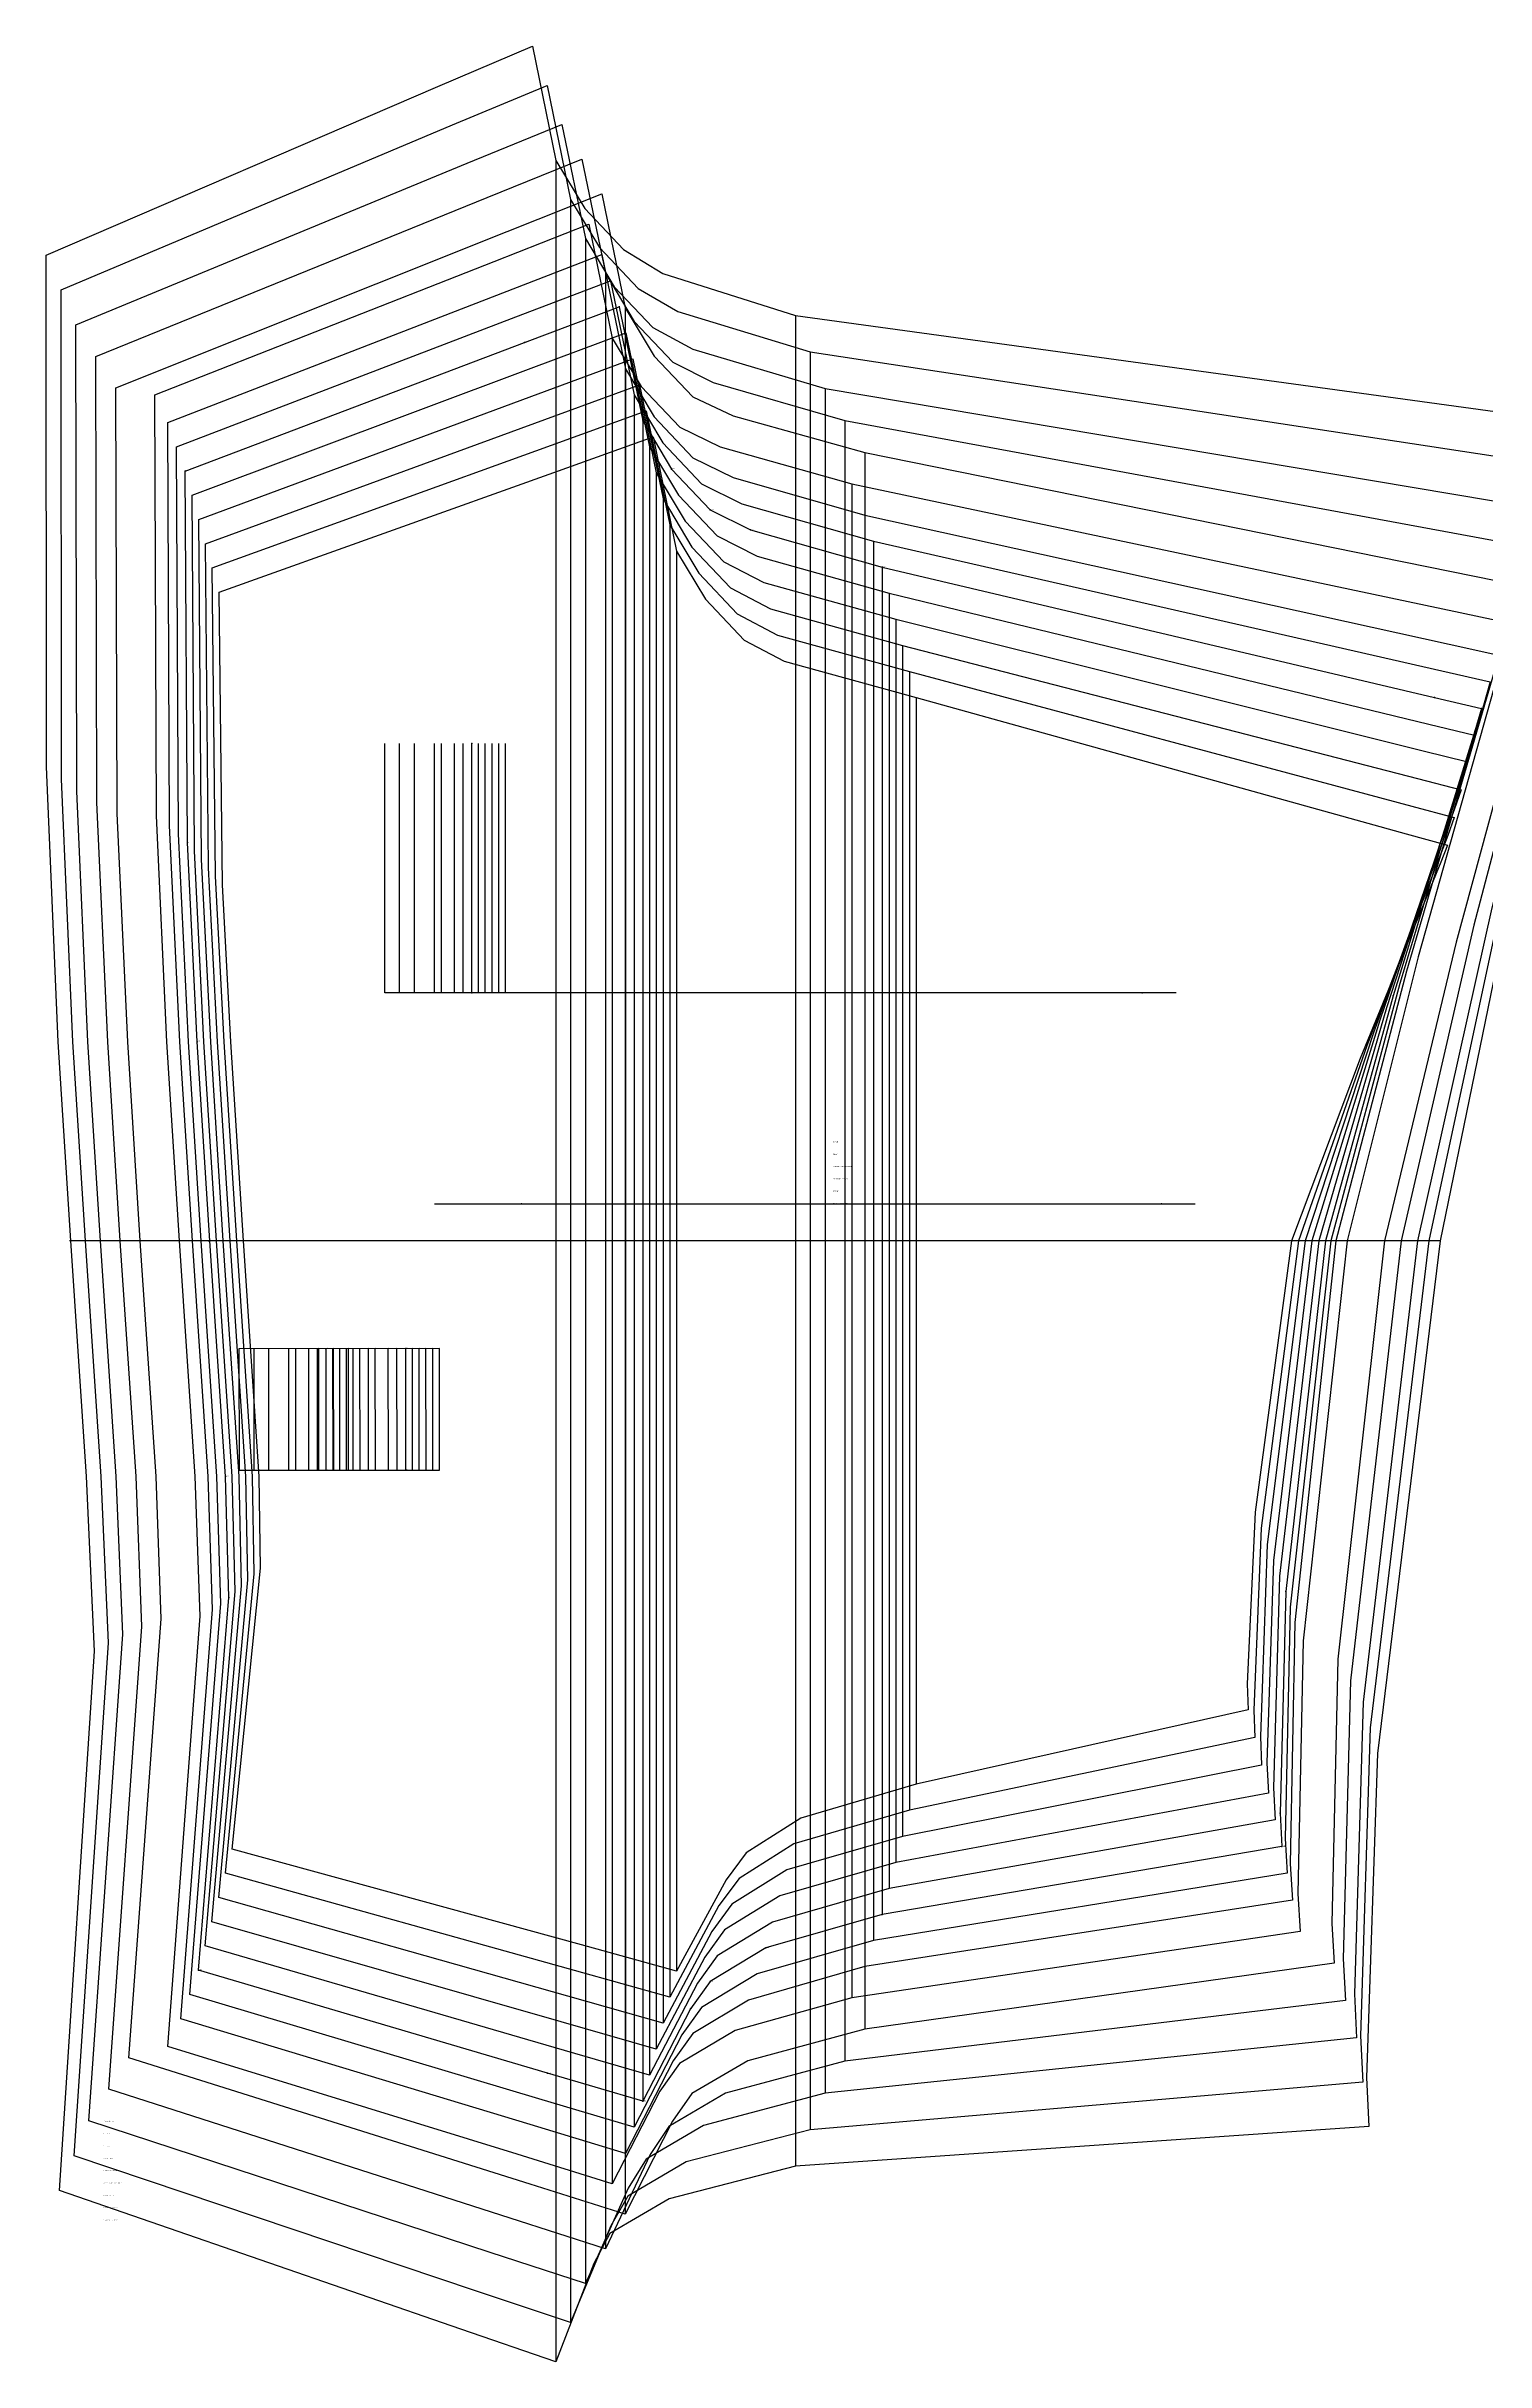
# Model space of a CAD drawing. Extents: x -17 to 2388, y -41 to 629.
# Drawn here: x -17 to 398, y -41 to 626 of the extents above; entities that cross this region are included whole.
import ezdxf

# ---------------------------------------------------------------- set-up
doc = ezdxf.new("R2010")
doc.units = 0

# ---------------------------------------------------------------- blocks, each defined once
blk = doc.blocks.new('GLX4802SLS_26')
at = {"layer": '1'}
for points in [[(33.2258, 468.9348), (130.9244, 503.8548), (158.1913, 513.6465)], [(158.1913, 513.6465), (164.9604, 480.8017), (173.2789, 466.9105), (184.4091, 455.168), (195.9306, 449.0898), (233.962, 438.6301), (375.0387, 399.3693), (386.9665, 396.0496)], [(37.0078, 106.9722), (45.113, 187.9092), (44.8158, 214.2186), (40.2845, 282.1331), (36.6548, 339.4863), (34.2113, 384.683), (33.2258, 468.9348)], [(386.9665, 396.0496), (385.0895, 391.2007), (361.8459, 334.6654), (342.0822, 282.1331), (331.564, 204.0001), (329.2831, 154.5413), (329.5498, 147.0864)], [(329.5498, 147.0864), (233.962, 125.6361), (200.7896, 115.8622), (185.0441, 105.8774), (179.2072, 98.1329), (164.9604, 71.8363)], [(164.9604, 71.8363), (137.5588, 79.3573), (37.0078, 106.9722)]]:
    blk.add_lwpolyline(points, dxfattribs=at)
at = {"layer": '5'}
blk.add_line((130.0404, 292.7427), (314.32, 292.7427), dxfattribs=at)
at = {"layer": '7'}
blk.add_line((130.0404, 292.7427), (314.32, 292.7427), dxfattribs=at)
at = {"layer": '8'}
for p, q in [((233.962, 438.6301), (233.962, 125.6361)), ((96.7055, 251.0917), (73.7058, 251.0714)), ((73.7058, 251.0664), (73.7362, 216.0651)), ((96.736, 216.0855), (96.7055, 251.0867)), ((73.7388, 216.0702), (96.7385, 216.0906))]:
    blk.add_line(p, q, dxfattribs=at)
for points in [[(164.9604, 480.8017), (164.9604, 282.1331), (164.9604, 71.8363)], [(308.8209, 353.5223), (115.725, 353.5223), (115.725, 425.351)], [(342.0822, 282.1331), (233.962, 282.1331), (39.906, 282.1331)]]:
    blk.add_lwpolyline(points, dxfattribs=at)
at = {"layer": '1'}
for s, p in [('SIZE: 26', (210.0961, 296.2961)), ('Piece Name: GLX4802SLS', (210.0961, 292.7401))]:
    blk.add_text(s, height=0.25, dxfattribs=at).set_placement(p)
blk = doc.blocks.new('GLX4802SLS_28')
at = {"layer": '1'}
for points in [[(31.2751, 475.9148), (128.9762, 511.2436), (156.2431, 521.1471)], [(156.2431, 521.1471), (163.0122, 488.3023), (171.3307, 474.4111), (182.461, 462.6687), (193.9824, 456.5904), (232.0138, 446.1307), (376.6846, 407.3272), (388.9172, 404.0505)], [(35.0571, 99.9922), (43.3045, 186.2074), (42.8651, 214.2186), (38.3337, 282.1331), (34.7041, 339.4863), (32.192, 387.1214), (31.2751, 475.9148)], [(388.9172, 404.0505), (387.0402, 398.8613), (363.7382, 338.3306), (344.0329, 282.1331), (333.3217, 199.3519), (331.1754, 146.9771), (331.5005, 139.0854)], [(331.5005, 139.0854), (232.0138, 118.1355), (198.7525, 108.4377), (182.9664, 98.4758), (177.1651, 90.7009), (163.0122, 64.3357)], [(163.0122, 64.3357), (135.6106, 71.9684), (35.0571, 99.9922)]]:
    blk.add_lwpolyline(points, dxfattribs=at)
at = {"layer": '5'}
blk.add_line((128.0897, 292.7427), (312.3718, 292.7427), dxfattribs=at)
at = {"layer": '7'}
blk.add_line((128.0897, 292.7427), (312.3718, 292.7427), dxfattribs=at)
at = {"layer": '8'}
for p, q in [((232.0138, 446.1307), (232.0138, 118.1355)), ((94.7548, 251.0917), (71.755, 251.0714)), ((71.755, 251.0664), (71.7855, 216.0651)), ((94.7852, 216.0855), (94.7548, 251.0867)), ((71.7881, 216.0702), (94.7903, 216.0906))]:
    blk.add_line(p, q, dxfattribs=at)
for points in [[(163.0122, 488.3023), (163.0122, 282.1331), (163.0122, 64.3357)], [(306.8727, 353.5223), (113.7743, 353.5223), (113.7743, 425.351)], [(344.0329, 282.1331), (232.0138, 282.1331), (37.9553, 282.1331)]]:
    blk.add_lwpolyline(points, dxfattribs=at)
at = {"layer": '1'}
for s, p in [('SIZE: 28', (210.0961, 296.2961)), ('Piece Name: GLX4802SLS', (210.0961, 292.7401))]:
    blk.add_text(s, height=0.25, dxfattribs=at).set_placement(p)
blk = doc.blocks.new('GLX4802SLS_30')
at = {"layer": '1'}
for points in [[(29.3269, 482.8947), (127.0255, 518.6833), (154.2924, 528.6452)], [(154.2924, 528.6452), (161.0615, 495.803), (169.38, 481.9117), (180.5102, 470.1693), (192.0444, 464.1673), (230.0631, 453.6314), (378.328, 415.2926), (390.8654, 412.049)], [(33.109, 93.0098), (41.4986, 184.5057), (40.9169, 214.2186), (36.3856, 282.1331), (32.7559, 339.4863), (30.1778, 389.5598), (29.3269, 482.8947)], [(390.8654, 412.049), (388.9909, 406.522), (365.6305, 341.9984), (345.9811, 282.1331), (335.0768, 194.7038), (333.0702, 139.4105), (333.4487, 131.0818)], [(333.4487, 131.0818), (230.0631, 110.6323), (196.7231, 100.9524), (180.8912, 91.0717), (175.1178, 83.2638), (161.0615, 56.8325)], [(161.0615, 56.8325), (133.6599, 64.5567), (33.109, 93.0098)]]:
    blk.add_lwpolyline(points, dxfattribs=at)
at = {"layer": '5'}
blk.add_line((126.1415, 292.7427), (310.4211, 292.7427), dxfattribs=at)
at = {"layer": '7'}
blk.add_line((126.1415, 292.7427), (310.4211, 292.7427), dxfattribs=at)
at = {"layer": '8'}
for p, q in [((230.0631, 453.6314), (230.0631, 110.6323)), ((92.8066, 251.0892), (69.8069, 251.0689)), ((69.8069, 251.0664), (69.8374, 216.0626)), ((92.8371, 216.0829), (92.8066, 251.0841)), ((69.8399, 216.0702), (92.8396, 216.088))]:
    blk.add_line(p, q, dxfattribs=at)
for points in [[(161.0615, 495.803), (161.0615, 282.1331), (161.0615, 56.8325)], [(304.922, 353.5223), (111.8261, 353.5223), (111.8261, 425.351)], [(345.9811, 282.1331), (230.0631, 282.1331), (36.0071, 282.1331)]]:
    blk.add_lwpolyline(points, dxfattribs=at)
at = {"layer": '1'}
for s, p in [('SIZE: 30', (210.0961, 296.2936)), ('Piece Name: GLX4802SLS', (210.0961, 292.7376))]:
    blk.add_text(s, height=0.25, dxfattribs=at).set_placement(p)
blk = doc.blocks.new('GLX4802SLS_32')
at = {"layer": '1'}
for points in [[(27.3762, 489.8746), (125.0747, 526.0645), (152.3416, 536.1483)], [(152.3416, 536.1483), (159.1107, 503.3036), (167.4292, 489.4123), (178.5595, 477.6699), (190.1063, 471.7492), (228.1124, 461.132), (379.9739, 423.2555), (392.8161, 420.0526)], [(31.1582, 86.0298), (39.6926, 182.8039), (38.9662, 214.2186), (34.4348, 282.1331), (30.8052, 339.4863), (28.1585, 391.9957), (27.3762, 489.8746)], [(392.8161, 420.0526), (390.9441, 414.1826), (367.5228, 345.6661), (347.9293, 282.1331), (336.8371, 190.0556), (334.9626, 131.8464), (335.3994, 123.0808)], [(335.3994, 123.0808), (228.1124, 103.1317), (194.6936, 93.467), (178.8135, 83.6676), (173.0731, 75.8292), (159.1107, 49.3319)], [(159.1107, 49.3319), (131.7092, 57.1754), (31.1582, 86.0298)]]:
    blk.add_lwpolyline(points, dxfattribs=at)
at = {"layer": '5'}
blk.add_line((124.1908, 292.7427), (308.4704, 292.7427), dxfattribs=at)
at = {"layer": '7'}
blk.add_line((124.1908, 292.7427), (308.4704, 292.7427), dxfattribs=at)
at = {"layer": '8'}
for p, q in [((228.1124, 461.132), (228.1124, 103.1317)), ((90.8559, 251.0892), (67.8562, 251.0689)), ((67.8562, 251.0664), (67.8866, 216.0626)), ((90.8863, 216.0829), (90.8559, 251.0841)), ((67.8892, 216.0702), (90.8889, 216.088))]:
    blk.add_line(p, q, dxfattribs=at)
for points in [[(159.1107, 503.3036), (159.1107, 282.1331), (159.1107, 49.3319)], [(302.9713, 353.5223), (109.8754, 353.5223), (109.8754, 425.351)], [(347.9293, 282.1331), (228.1124, 282.1331), (34.0564, 282.1331)]]:
    blk.add_lwpolyline(points, dxfattribs=at)
at = {"layer": '1'}
for s, p in [('SIZE: 32', (210.0961, 296.2961)), ('Piece Name: GLX4802SLS', (210.0961, 292.7401))]:
    blk.add_text(s, height=0.25, dxfattribs=at).set_placement(p)
blk = doc.blocks.new('GLX4802SLS_34')
at = {"layer": '1'}
for points in [[(25.428, 496.8545), (123.1265, 533.4458), (150.3935, 543.649)], [(150.3935, 543.649), (157.1626, 510.8042), (165.4811, 496.913), (176.6113, 485.1705), (188.1709, 479.3311), (226.1642, 468.6326), (381.6198, 430.939), (394.7643, 427.7513)], [(29.21, 79.0525), (37.8867, 181.102), (37.018, 214.2186), (32.4866, 282.1331), (28.857, 339.4863), (26.1443, 394.4366), (25.428, 496.8545)], [(394.7643, 427.7513), (392.8949, 421.5562), (369.4176, 349.1942), (349.88, 282.1331), (338.5998, 185.5877), (336.8599, 124.5693), (337.3476, 115.3846)], [(337.3476, 115.3846), (226.1642, 95.6336), (192.5879, 85.9486), (176.6317, 76.2077), (170.9573, 68.354), (157.1626, 41.8338)], [(157.1626, 41.8338), (129.761, 49.7968), (29.21, 79.0525)]]:
    blk.add_lwpolyline(points, dxfattribs=at)
at = {"layer": '5'}
blk.add_line((122.2426, 292.7427), (306.5222, 292.7427), dxfattribs=at)
at = {"layer": '7'}
blk.add_line((122.2426, 292.7427), (306.5222, 292.7427), dxfattribs=at)
at = {"layer": '8'}
for p, q in [((226.1642, 468.6326), (226.1642, 95.6336)), ((88.9077, 251.0917), (65.908, 251.0714)), ((65.908, 251.0664), (65.9385, 216.0651)), ((88.9381, 216.0855), (88.9077, 251.0867)), ((65.941, 216.0702), (88.9407, 216.0906))]:
    blk.add_line(p, q, dxfattribs=at)
for points in [[(157.1626, 510.8042), (157.1626, 282.1331), (157.1626, 41.8338)], [(301.0231, 353.5223), (107.9272, 353.5223), (107.9272, 425.351)], [(349.88, 282.1331), (226.1642, 282.1331), (32.1082, 282.1331)]]:
    blk.add_lwpolyline(points, dxfattribs=at)
at = {"layer": '1'}
for s, p in [('SIZE: 34', (210.0961, 296.2961)), ('Piece Name: GLX4802SLS', (210.0961, 292.7401))]:
    blk.add_text(s, height=0.25, dxfattribs=at).set_placement(p)
blk = doc.blocks.new('GLX4802SLS_36')
at = {"layer": '1'}
for points in [[(23.4773, 503.8345), (121.1758, 540.827), (148.4453, 551.1496)], [(148.4453, 551.1496), (155.2118, 518.3048), (163.5303, 504.4136), (174.6632, 492.6712), (186.2354, 486.913), (224.2135, 476.1332), (383.2683, 438.6225), (396.715, 435.45)], [(27.2593, 72.0726), (36.0808, 179.4028), (35.0673, 214.2186), (30.5359, 282.1331), (26.9063, 339.4863), (24.1275, 396.8776), (23.4773, 503.8345)], [(396.715, 435.45), (394.8481, 428.9298), (371.315, 352.7248), (351.8307, 282.1331), (340.3677, 181.1173), (338.7573, 117.2922), (339.2983, 107.6859)], [(339.2983, 107.6859), (224.2135, 88.133), (190.6347, 78.5038), (174.6632, 68.862), (168.9888, 60.9651), (155.2118, 34.3332)], [(155.2118, 34.3332), (127.8103, 42.4155), (27.2593, 72.0726)]]:
    blk.add_lwpolyline(points, dxfattribs=at)
at = {"layer": '2'}
for p in [(148.4453, 551.1496), (148.4453, 551.1496), (155.2118, 518.3048), (23.4773, 503.8345), (23.4773, 503.8345), (224.2135, 476.1332), (224.2135, 476.1332), (396.715, 435.45), (396.715, 435.45), (394.8481, 428.9298), (105.9765, 425.351), (105.9765, 353.5223), (299.0749, 353.5223), (120.2919, 292.7427), (304.574, 292.7427), (30.1575, 282.1331), (351.8307, 282.1331), (63.9573, 251.0714), (63.9573, 251.0664), (86.957, 251.0917), (86.957, 251.0867), (63.9877, 216.0651), (63.9903, 216.0702), (86.9874, 216.0855), (86.99, 216.0906), (338.7573, 117.2922), (339.2983, 107.6859), (339.2983, 107.6859), (224.2135, 88.133), (224.2135, 88.133), (27.2593, 72.0726), (27.2593, 72.0726), (155.2118, 34.3332), (155.2118, 34.3332), (155.2118, 34.3332)]:
    blk.add_point(p, dxfattribs=at)
at = {"layer": '3'}
for p in [(121.1758, 540.827), (155.2118, 518.3048), (163.5303, 504.4136), (174.6632, 492.6712), (186.2354, 486.913), (383.2683, 438.6225), (24.1275, 396.8776), (371.315, 352.7248), (26.9063, 339.4863), (30.5359, 282.1331), (155.2118, 282.1331), (224.2135, 282.1331), (351.8307, 282.1331), (35.0673, 214.2186), (340.3677, 181.1173), (36.0808, 179.4028), (190.6347, 78.5038), (174.6632, 68.862), (168.9888, 60.9651), (127.8103, 42.4155)]:
    blk.add_point(p, dxfattribs=at)
at = {"layer": '4'}
blk.add_point((351.8307, 282.1331, -3.998), dxfattribs=at)
at = {"layer": '5'}
blk.add_line((120.2919, 292.7427), (304.574, 292.7427), dxfattribs=at)
at = {"layer": '7'}
blk.add_line((120.2919, 292.7427), (304.574, 292.7427), dxfattribs=at)
at = {"layer": '8'}
for p, q in [((224.2135, 476.1332), (224.2135, 88.133)), ((86.957, 251.0917), (63.9573, 251.0714)), ((63.9573, 251.0664), (63.9877, 216.0651)), ((86.9874, 216.0855), (86.957, 251.0867)), ((63.9903, 216.0702), (86.99, 216.0906))]:
    blk.add_line(p, q, dxfattribs=at)
for points in [[(155.2118, 518.3048), (155.2118, 282.1331), (155.2118, 34.3332)], [(299.0749, 353.5223), (105.9765, 353.5223), (105.9765, 425.351)], [(351.8307, 282.1331), (224.2135, 282.1331), (30.1575, 282.1331)]]:
    blk.add_lwpolyline(points, dxfattribs=at)
at = {"layer": '1'}
for s, p in [('SIZE: 36', (210.0961, 310.5201)), ('Fabric: 1', (210.0961, 306.9641)), ('ANNOTATION: 2X FABRIC', (210.0961, 299.8521)), ('CATEGORY: TIGHT LEG SHORT', (210.0961, 303.4081)), ('Quantity: 2', (210.0961, 296.2961)), ('Piece Name: GLX4802SLS', (210.0961, 292.7401))]:
    blk.add_text(s, height=0.25, dxfattribs=at).set_placement(p)
at = {"layer": '2'}
for s, p in [('# 509', (148.4453, 551.1496)), ('# 509', (148.4453, 551.1496)), ('# 509', (155.2118, 518.3048)), ('# 551', (23.4773, 503.8345)), ('# 551', (23.4773, 503.8345)), ('# 757', (224.2135, 476.1332)), ('# 757', (224.2135, 476.1332)), ('# 537', (396.715, 435.45)), ('# 537', (396.715, 435.45)), ('# 556', (30.1575, 282.1331)), ('# 538', (351.8307, 282.1331)), ('# 0', (63.9573, 251.0714)), ('# 0', (63.9573, 251.0664)), ('# 0', (86.957, 251.0917)), ('# 0', (86.957, 251.0867)), ('# 0', (63.9877, 216.0651)), ('# 0', (63.9903, 216.0702)), ('# 0', (86.9874, 216.0855)), ('# 0', (86.99, 216.0906)), ('# 539', (339.2983, 107.6859)), ('# 539', (339.2983, 107.6859)), ('# 758', (224.2135, 88.133)), ('# 758', (224.2135, 88.133)), ('# 544', (27.2593, 72.0726)), ('# 543', (155.2118, 34.3332)), ('# 543', (155.2118, 34.3332)), ('# 543', (155.2118, 34.3332))]:
    blk.add_text(s, height=0.25, dxfattribs=at).set_placement(p)
at = {"layer": '3'}
for s, p in [('# 558', (121.1758, 540.827)), ('# 509', (163.5303, 504.4136)), ('# 509', (174.6632, 492.6712)), ('# 554', (186.2354, 486.913)), ('# 556', (26.9063, 339.4863)), ('# 556', (30.5359, 282.1331)), ('# 0', (155.2118, 282.1331)), ('# 0', (224.2135, 282.1331)), ('# 538', (351.8307, 282.1331)), ('# 556', (35.0673, 214.2186)), ('# 555', (190.6347, 78.5038)), ('# 542', (174.6632, 68.862)), ('# 755', (168.9888, 60.9651)), ('# 557', (127.8103, 42.4155))]:
    blk.add_text(s, height=0.25, dxfattribs=at).set_placement(p)
at = {"layer": '8'}
for s, p in [('NM', (155.2118, 518.3048)), ('NM', (224.2135, 476.1332)), ('B', (299.0749, 353.5223)), ('NM', (351.8307, 282.1331)), ('NM', (63.9573, 251.0664)), ('NM', (86.957, 251.0917)), ('NM', (63.9903, 216.0702)), ('NM', (86.9874, 216.0855))]:
    blk.add_text(s, height=0.25, dxfattribs=at).set_placement(p)
blk = doc.blocks.new('GLX4802SLS_38')
at = {"layer": '1'}
for points in [[(20.9779, 510.8118), (118.6765, 548.2083), (145.9434, 558.6502)], [(145.9434, 558.6502), (152.7125, 525.8054), (161.031, 511.9117), (172.1613, 500.1718), (183.7335, 494.411), (221.7141, 483.6338), (385.3765, 446.3009), (399.2144, 443.1488)], [(24.76, 65.0799), (33.7236, 177.6959), (32.5679, 214.2186), (28.0366, 282.1331), (24.4069, 339.4863), (21.5596, 399.3134), (20.9779, 510.8118)], [(399.2144, 443.1488), (397.3069, 436.2984), (373.2175, 356.2604), (353.3293, 282.1331), (341.6809, 176.6418), (340.2, 110.01), (340.7969, 99.9846)], [(340.7969, 99.9846), (221.7141, 80.6298), (188.1353, 71.0007), (172.1613, 61.3588), (166.4894, 53.462), (152.7125, 26.8301)], [(152.7125, 26.8301), (125.311, 35.0317), (24.76, 65.0799)]]:
    blk.add_lwpolyline(points, dxfattribs=at)
at = {"layer": '5'}
blk.add_line((117.7926, 292.7427), (302.0721, 292.7427), dxfattribs=at)
at = {"layer": '7'}
blk.add_line((117.7926, 292.7427), (302.0721, 292.7427), dxfattribs=at)
at = {"layer": '8'}
for p, q in [((221.7141, 483.6338), (221.7141, 80.6298)), ((84.4576, 251.0892), (61.4579, 251.0689)), ((61.4579, 251.0664), (61.4884, 216.0626)), ((84.4881, 216.0829), (84.4576, 251.0841)), ((61.4909, 216.0702), (84.4906, 216.088))]:
    blk.add_line(p, q, dxfattribs=at)
for points in [[(152.7125, 525.8054), (152.7125, 282.1331), (152.7125, 26.8301)], [(296.573, 353.5223), (103.4771, 353.5223), (103.4771, 425.351)], [(353.3293, 282.1331), (221.7141, 282.1331), (27.6581, 282.1331)]]:
    blk.add_lwpolyline(points, dxfattribs=at)
at = {"layer": '1'}
for s, p in [('SIZE: 38', (210.0961, 296.2961)), ('Piece Name: GLX4802SLS', (210.0961, 292.7401))]:
    blk.add_text(s, height=0.25, dxfattribs=at).set_placement(p)
blk = doc.blocks.new('GLX4802SLS_40')
at = {"layer": '1'}
for points in [[(18.476, 517.7943), (116.1771, 555.5895), (143.444, 566.1508)], [(143.444, 566.1508), (150.2131, 533.3061), (158.5316, 519.4148), (169.6619, 507.6724), (181.2494, 501.993), (219.2148, 491.1345), (387.4898, 453.9869), (401.7163, 450.8475)], [(22.2581, 58.1026), (31.364, 175.9966), (30.066, 214.2186), (25.5347, 282.1331), (21.905, 339.4863), (18.9916, 401.7544), (18.476, 517.7943)], [(401.7163, 450.8475), (399.7681, 443.672), (375.1225, 359.7961), (354.8304, 282.1331), (342.9966, 172.1739), (341.6478, 102.7329), (342.2981, 92.2884)], [(342.2981, 92.2884), (219.2148, 73.1317), (185.6436, 63.4442), (169.6619, 53.8608), (163.9901, 45.9639), (150.2131, 19.332)], [(150.2131, 19.332), (122.8116, 27.653), (22.2581, 58.1026)]]:
    blk.add_lwpolyline(points, dxfattribs=at)
at = {"layer": '5'}
blk.add_line((115.2907, 292.7427), (299.5727, 292.7427), dxfattribs=at)
at = {"layer": '7'}
blk.add_line((115.2907, 292.7427), (299.5727, 292.7427), dxfattribs=at)
at = {"layer": '8'}
for p, q in [((219.2148, 491.1345), (219.2148, 73.1317)), ((81.9557, 251.0917), (58.9585, 251.0714)), ((58.9585, 251.0664), (58.9865, 216.0651)), ((81.9862, 216.0855), (81.9557, 251.0867)), ((58.9915, 216.0702), (81.9912, 216.0906))]:
    blk.add_line(p, q, dxfattribs=at)
for points in [[(150.2131, 533.3061), (150.2131, 282.1331), (150.2131, 19.332)], [(294.0736, 353.5223), (100.9752, 353.5223), (100.9752, 425.351)], [(354.8304, 282.1331), (219.2148, 282.1331), (25.1562, 282.1331)]]:
    blk.add_lwpolyline(points, dxfattribs=at)
at = {"layer": '1'}
for s, p in [('SIZE: 40', (210.0961, 296.2961)), ('Piece Name: GLX4802SLS', (210.0961, 292.7401))]:
    blk.add_text(s, height=0.25, dxfattribs=at).set_placement(p)
blk = doc.blocks.new('GLX4802SLS_42')
at = {"layer": '1'}
for points in [[(14.727, 525.7648), (112.4255, 564.2102), (139.6924, 574.9011)], [(139.6924, 574.9011), (146.4615, 542.0564), (154.78, 528.1651), (165.9103, 516.4227), (177.513, 510.8423), (215.4632, 500.1337), (390.652, 463.0802), (405.4653, 459.9483)], [(18.509, 50.132), (27.78, 174.0536), (26.317, 214.2186), (21.7856, 282.1331), (18.156, 339.4863), (15.1639, 404.5382), (14.727, 525.7648)], [(405.4653, 459.9483), (403.4968, 452.3868), (378.5363, 363.9694), (358.0791, 282.1331), (345.4451, 166.9111), (343.8856, 94.1375), (344.546, 83.1876)], [(344.546, 83.1876), (215.4632, 64.1325), (181.8056, 54.6964), (165.7681, 45.207), (160.1318, 37.2771), (146.4615, 10.5817)], [(146.4615, 10.5817), (119.06, 19.0831), (18.509, 50.132)]]:
    blk.add_lwpolyline(points, dxfattribs=at)
at = {"layer": '5'}
blk.add_line((111.5416, 292.7427), (295.8211, 292.7427), dxfattribs=at)
at = {"layer": '7'}
blk.add_line((111.5416, 292.7427), (295.8211, 292.7427), dxfattribs=at)
at = {"layer": '8'}
for p, q in [((215.4632, 500.1337), (215.4632, 64.1325)), ((78.2066, 251.0917), (55.2069, 251.0714)), ((55.2069, 251.0664), (55.2374, 216.0651)), ((78.2371, 216.0855), (78.2066, 251.0867)), ((55.24, 216.0702), (78.2397, 216.0906))]:
    blk.add_line(p, q, dxfattribs=at)
for points in [[(146.4615, 542.0564), (146.4615, 282.1331), (146.4615, 10.5817)], [(290.322, 353.5223), (97.2262, 353.5223), (97.2262, 425.351)], [(358.0791, 282.1331), (215.4632, 282.1331), (21.4072, 282.1331)]]:
    blk.add_lwpolyline(points, dxfattribs=at)
at = {"layer": '1'}
for s, p in [('SIZE: 42', (210.0961, 296.2961)), ('Piece Name: GLX4802SLS', (210.0961, 292.7401))]:
    blk.add_text(s, height=0.25, dxfattribs=at).set_placement(p)
blk = doc.blocks.new('GLX4802SLS_44')
at = {"layer": '1'}
for points in [[(3.4748, 527.7714), (116.1746, 572.8107), (143.4415, 583.6514)], [(143.4415, 583.6514), (150.2106, 550.8067), (158.5291, 536.9154), (169.6593, 525.173), (181.2799, 519.6942), (219.2122, 509.1329), (401.32, 472.1734), (416.7175, 469.0492)], [(7.2568, 46.8859), (16.5939, 173.2611), (15.0648, 214.2186), (10.5334, 282.1331), (6.9038, 339.4863), (3.8939, 405.2393), (3.4748, 527.7714)], [(416.7175, 469.0492), (414.7287, 461.1015), (389.4481, 368.1451), (368.8309, 282.1331), (355.3968, 161.6507), (353.6265, 85.5396), (354.297, 74.0868)], [(354.297, 74.0868), (219.2122, 55.1333), (185.4658, 45.9487), (169.3749, 36.5532), (163.7767, 28.5928), (150.2106, 1.8314)], [(150.2106, 1.8314), (122.8091, 10.4623), (7.2568, 46.8859)]]:
    blk.add_lwpolyline(points, dxfattribs=at)
at = {"layer": '5'}
blk.add_line((115.2907, 292.7427), (299.5702, 292.7427), dxfattribs=at)
at = {"layer": '7'}
blk.add_line((115.2907, 292.7427), (299.5702, 292.7427), dxfattribs=at)
at = {"layer": '8'}
for p, q in [((219.2122, 509.1329), (219.2122, 55.1333)), ((81.9557, 251.0917), (58.956, 251.0714)), ((58.956, 251.0664), (58.9865, 216.0651)), ((81.9862, 216.0855), (81.9557, 251.0867)), ((58.989, 216.0702), (81.9887, 216.0906))]:
    blk.add_line(p, q, dxfattribs=at)
for points in [[(150.2106, 550.8067), (150.2106, 282.1331), (150.2106, 1.8314)], [(294.0711, 353.5223), (100.9752, 353.5223), (100.9752, 425.351)], [(368.8309, 282.1331), (219.2122, 282.1331), (10.155, 282.1331)]]:
    blk.add_lwpolyline(points, dxfattribs=at)
at = {"layer": '1'}
for s, p in [('SIZE: 44', (210.0961, 296.2961)), ('Piece Name: GLX4802SLS', (210.0961, 292.7401))]:
    blk.add_text(s, height=0.25, dxfattribs=at).set_placement(p)
blk = doc.blocks.new('GLX4802SLS_46')
at = {"layer": '1'}
for points in [[(-2.2759, 536.8595), (110.424, 582.6481), (137.6909, 593.6514)], [(137.6909, 593.6514), (144.46, 560.8066), (152.7785, 546.9129), (163.9088, 535.173), (175.4632, 529.2903), (213.4616, 518.381), (406.174, 482.8032), (422.4681, 479.7959)], [(1.5063, 37.7876), (11.0287, 171.0411), (9.3142, 214.2186), (4.7829, 282.1331), (1.1532, 339.4863), (-1.9457, 408.4143), (-2.2759, 536.8595)], [(422.4681, 479.7959), (420.4386, 471.391), (394.5814, 373.0778), (373.5807, 282.1331), (359.0163, 155.4404), (356.8802, 75.3847), (357.5457, 63.3349)], [(357.5457, 63.3349), (213.4616, 45.8801), (179.0904, 36.6649), (162.7709, 27.1095), (157.3962, 18.9713), (144.46, -8.1712)], [(144.46, -8.1712), (117.0585, 0.63), (1.5063, 37.7876)]]:
    blk.add_lwpolyline(points, dxfattribs=at)
at = {"layer": '5'}
blk.add_line((109.5401, 292.7427), (293.8196, 292.7427), dxfattribs=at)
at = {"layer": '7'}
blk.add_line((109.5401, 292.7427), (293.8196, 292.7427), dxfattribs=at)
at = {"layer": '8'}
for p, q in [((213.4616, 518.381), (213.4616, 45.8801)), ((76.2051, 251.0892), (53.2054, 251.0689)), ((53.2054, 251.0664), (53.2359, 216.0626)), ((76.2356, 216.0829), (76.2051, 251.0841)), ((53.2385, 216.0702), (76.2382, 216.088))]:
    blk.add_line(p, q, dxfattribs=at)
for points in [[(144.46, 560.8066), (144.46, 282.1331), (144.46, -8.1712)], [(288.3205, 353.5223), (95.2246, 353.5223), (95.2246, 425.351)], [(373.5807, 282.1331), (213.4616, 282.1331), (4.4044, 282.1331)]]:
    blk.add_lwpolyline(points, dxfattribs=at)
at = {"layer": '1'}
for s, p in [('SIZE: 46', (210.0961, 296.2961)), ('Piece Name: GLX4802SLS', (210.0961, 292.7401))]:
    blk.add_text(s, height=0.25, dxfattribs=at).set_placement(p)
blk = doc.blocks.new('GLX4802SLS_48')
at = {"layer": '1'}
for points in [[(-8.0265, 545.9527), (104.6734, 592.4906), (131.9404, 603.6514)], [(131.9404, 603.6514), (138.7095, 570.8066), (147.028, 556.9154), (158.1582, 545.173), (169.6441, 538.889), (207.7111, 527.6342), (411.0254, 493.4382), (428.2187, 490.5477)], [(-4.2444, 28.6944), (5.4661, 168.8262), (3.5637, 214.2186), (-0.9678, 282.1331), (-4.5975, 339.4863), (-7.7826, 411.5918), (-8.0265, 545.9527)], [(428.2187, 490.5477), (426.1486, 481.6857), (399.7122, 378.013), (378.328, 282.1331), (362.6359, 149.2352), (360.1365, 65.2349), (360.7944, 52.5882)], [(360.7944, 52.5882), (207.7111, 36.6319), (172.72, 27.3635), (156.177, 17.6404), (151.0259, 9.332), (138.7095, -18.1687)], [(138.7095, -18.1687), (111.3079, -9.1974), (-4.2444, 28.6944)]]:
    blk.add_lwpolyline(points, dxfattribs=at)
at = {"layer": '5'}
blk.add_line((103.7895, 292.7427), (288.0691, 292.7427), dxfattribs=at)
at = {"layer": '7'}
blk.add_line((103.7895, 292.7427), (288.0691, 292.7427), dxfattribs=at)
at = {"layer": '8'}
for p, q in [((207.7111, 527.6342), (207.7111, 36.6319)), ((70.4546, 251.0917), (47.4549, 251.0714)), ((47.4549, 251.0664), (47.4853, 216.0651)), ((70.4851, 216.0855), (70.4546, 251.0867)), ((47.4879, 216.0702), (70.4876, 216.0906))]:
    blk.add_line(p, q, dxfattribs=at)
for points in [[(138.7095, 570.8066), (138.7095, 282.1331), (138.7095, -18.1687)], [(282.57, 353.5223), (89.4741, 353.5223), (89.4741, 425.351)], [(378.328, 282.1331), (207.7111, 282.1331), (-1.3462, 282.1331)]]:
    blk.add_lwpolyline(points, dxfattribs=at)
at = {"layer": '1'}
for s, p in [('SIZE: 48', (210.0961, 296.2961)), ('Piece Name: GLX4802SLS', (210.0961, 292.7401))]:
    blk.add_text(s, height=0.25, dxfattribs=at).set_placement(p)
blk = doc.blocks.new('GLX4802SLS_50')
at = {"layer": '1'}
for points in [[(-12.2759, 555.9908), (100.424, 603.5295), (127.6909, 614.901)], [(127.6909, 614.901), (134.46, 582.0563), (142.7785, 568.1625), (153.9088, 556.4201), (165.3287, 549.7373), (203.4617, 538.1321), (414.6119, 506.0112), (432.4655, 503.2985)], [(-8.4938, 18.636), (1.4225, 166.3726), (-0.6858, 214.2186), (-5.2172, 282.1331), (-8.8469, 339.4863), (-12.1286, 415.0996), (-12.2759, 555.9908)], [(432.4655, 503.2985), (430.3624, 493.8929), (403.3317, 383.8626), (381.5817, 282.1331), (364.711, 141.8641), (361.8815, 53.1876), (362.5444, 39.8349)], [(362.5444, 39.8349), (203.4617, 26.129), (167.7671, 16.8504), (150.9599, 6.9698), (146.0627, -1.5266), (134.46, -29.4209)], [(134.46, -29.4209), (107.0585, -20.2312), (-8.4938, 18.636)]]:
    blk.add_lwpolyline(points, dxfattribs=at)
at = {"layer": '5'}
blk.add_line((99.5401, 292.7427), (283.8222, 292.7427), dxfattribs=at)
at = {"layer": '7'}
blk.add_line((99.5401, 292.7427), (283.8222, 292.7427), dxfattribs=at)
at = {"layer": '8'}
for p, q in [((203.4617, 538.1321), (203.4617, 26.129)), ((66.2052, 251.0892), (43.2054, 251.0689)), ((43.2054, 251.0664), (43.2359, 216.0626)), ((66.2356, 216.0829), (66.2052, 251.0841)), ((43.2385, 216.0702), (66.2382, 216.088))]:
    blk.add_line(p, q, dxfattribs=at)
for points in [[(134.46, 582.0538), (134.46, 282.1331), (134.46, -29.4209)], [(278.3231, 353.5223), (85.2247, 353.5223), (85.2247, 425.351)], [(381.5817, 282.1331), (203.4617, 282.1331), (-5.5957, 282.1331)]]:
    blk.add_lwpolyline(points, dxfattribs=at)
at = {"layer": '1'}
for s, p in [('SIZE: 50', (210.0936, 296.2961)), ('Piece Name: GLX4802SLS', (210.0936, 292.7401))]:
    blk.add_text(s, height=0.25, dxfattribs=at).set_placement(p)
blk = doc.blocks.new('GLX4802SLS_52')
at = {"layer": '1'}
for points in [[(-16.5253, 566.0289), (96.1746, 614.5683), (123.4415, 626.1507)], [(123.4415, 626.1507), (130.2106, 593.306), (138.5291, 579.4147), (149.6594, 567.6723), (161.031, 560.6847), (199.2123, 548.635), (418.1983, 518.5893), (436.7175, 516.0493)], [(-12.7432, 8.5929), (-2.6213, 163.924), (-4.9353, 214.2186), (-9.4666, 282.1331), (-13.0963, 339.4863), (-16.4745, 418.6073), (-16.5253, 566.0289)], [(436.7175, 516.0493), (434.5686, 506.1052), (406.9512, 389.7148), (384.8329, 282.1331), (366.7862, 134.4981), (363.6214, 41.1455), (364.2945, 27.0866)], [(364.2945, 27.0866), (199.2123, 15.6312), (162.8293, 6.2459), (145.7554, -3.7288), (141.1123, -12.4054), (130.2106, -40.668)], [(130.2106, -40.668), (102.8091, -31.2598), (-12.7432, 8.5929)]]:
    blk.add_lwpolyline(points, dxfattribs=at)
at = {"layer": '5'}
blk.add_line((95.2907, 292.7427), (279.5702, 292.7427), dxfattribs=at)
at = {"layer": '7'}
blk.add_line((95.2907, 292.7427), (279.5702, 292.7427), dxfattribs=at)
at = {"layer": '8'}
for p, q in [((199.2123, 548.635), (199.2123, 15.6312)), ((61.9557, 251.0917), (38.956, 251.0714)), ((38.956, 251.0664), (38.9865, 216.0651)), ((61.9862, 216.0855), (61.9557, 251.0867)), ((38.989, 216.0702), (61.9888, 216.0906))]:
    blk.add_line(p, q, dxfattribs=at)
for points in [[(130.2106, 593.306), (130.2106, 282.1331), (130.2106, -40.668)], [(274.0711, 353.5223), (80.9753, 353.5223), (80.9753, 425.351)], [(384.8329, 282.1331), (199.2123, 282.1331), (-9.8451, 282.1331)]]:
    blk.add_lwpolyline(points, dxfattribs=at)
at = {"layer": '1'}
for s, p in [('SIZE: 52', (210.0961, 296.2961)), ('Piece Name: GLX4802SLS', (210.0961, 292.7401))]:
    blk.add_text(s, height=0.25, dxfattribs=at).set_placement(p)

msp = doc.modelspace()

# ---------------------------------------------------------------- block references
at = {"layer": '1'}
for name in ['GLX4802SLS_52', 'GLX4802SLS_50', 'GLX4802SLS_48', 'GLX4802SLS_46', 'GLX4802SLS_44', 'GLX4802SLS_42', 'GLX4802SLS_40', 'GLX4802SLS_38', 'GLX4802SLS_36', 'GLX4802SLS_34', 'GLX4802SLS_32', 'GLX4802SLS_30', 'GLX4802SLS_28', 'GLX4802SLS_26']:
    msp.add_blockref(name, (0, 0), dxfattribs=at)

# ---------------------------------------------------------------- texts
for s, p in [('TOLERANCE: .152', (0, 28.448)), ('Sample Size: 36', (0, 21.3361)), ('Units: METRIC', (0, 24.8921)), ('VERSION: 10.0.1', (0, 17.78)), ('PRODUCT: ACCUMARK', (0, 14.2241)), ('Author: GERBER TECHNOLOGY', (0, 10.668)), ('Creation Time: 10:20', (0, 7.1121)), ('Style Name: GLX4802S19', (0, 0)), ('Creation Date:  4-12-2017', (0, 3.556))]:
    msp.add_text(s, height=0.25, dxfattribs=at).set_placement(p)

doc.saveas('drawing.dxf')
